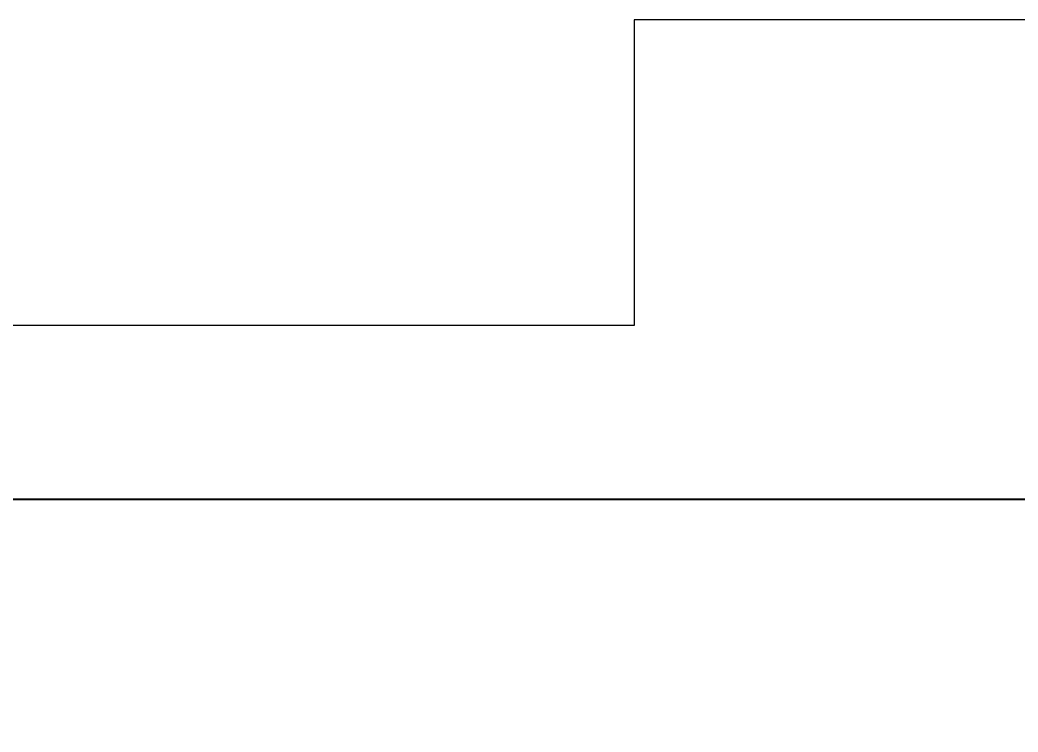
# Model space of a CAD drawing. Header units: millimetres. Extents: x 234 to 444, y 156 to 226.
# Drawn here: x 267.21 to 283.88, y 213.78 to 225.68 of the extents above; entities that cross this region are included whole.
import ezdxf

# ---------------------------------------------------------------- set-up
doc = ezdxf.new("R2010")
doc.units = ezdxf.units.MM
doc.header["$MEASUREMENT"] = 0
doc.layers.get('0').update_dxf_attribs({"lineweight": 0})

# ---------------------------------------------------------------- blocks, each defined once
blk = doc.blocks.new('Block_0')
at = {"color": 7, "lineweight": 40}
blk.add_open_spline([(257.086, 217.666), (257.086, 217.666), (336.233, 217.666), (336.233, 217.666), (337.802, 217.666), (339.074, 216.399), (339.074, 214.836), (339.074, 214.836), (339.074, 166.718), (339.074, 166.718), (339.074, 165.154), (337.802, 163.887), (336.233, 163.887), (336.233, 163.887), (257.086, 163.887), (257.086, 163.887), (255.517, 163.887), (254.244, 165.154), (254.244, 166.718), (254.244, 166.718), (254.244, 214.836), (254.244, 214.836), (254.244, 216.399), (255.517, 217.666), (257.086, 217.666)], degree=3, knots=[0, 0, 0, 0, 1, 1, 1, 2, 2, 2, 3, 3, 3, 4, 4, 4, 5, 5, 5, 6, 6, 6, 7, 7, 7, 8, 8, 8, 8], dxfattribs=at)

msp = doc.modelspace()

# ---------------------------------------------------------------- linework, layer by layer
at = {"color": 7, "lineweight": 25}
msp.add_lwpolyline([(294.867, 225.676), (277.467, 225.676), (277.467, 220.576), (259.867, 220.576), (259.867, 225.676), (242.467, 225.676), (242.467, 220.576), (238.767, 220.576), (238.767, 202.293), (233.667, 202.293), (233.667, 179.06), (238.767, 179.06), (238.767, 160.776), (242.467, 160.776), (242.467, 155.676), (259.867, 155.676), (259.867, 160.776), (277.467, 160.776), (277.467, 155.676), (294.867, 155.676)], dxfattribs=at)

# ---------------------------------------------------------------- block references
msp.add_blockref('Block_0', (0, 0))

doc.saveas('drawing.dxf')
